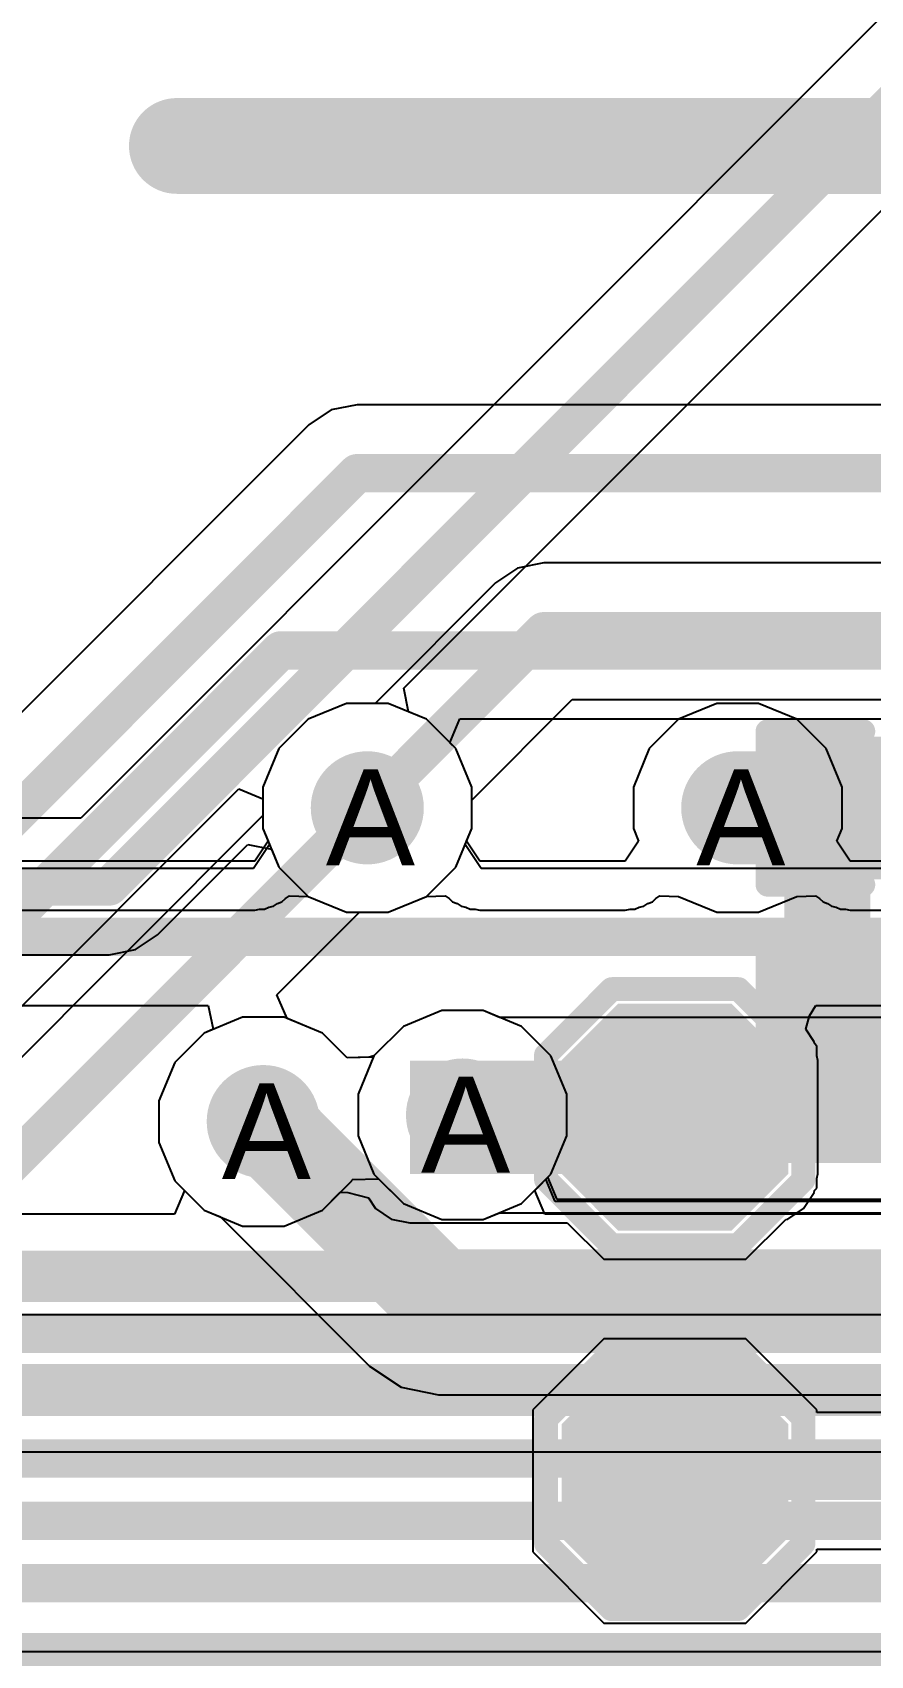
# Model space of a CAD drawing. Header units: inches. Extents: x 0 to 5271, y 0 to 5417.
# Drawn here: x 120.09 to 124.54, y 56.98 to 65.58 of the extents above; entities that cross this region are included whole.
import ezdxf

# ---------------------------------------------------------------- set-up
doc = ezdxf.new("R2010")
doc.units = ezdxf.units.IN
for name, color, linetype in [('Bottom Layer', 5, 'Continuous'), ('Bottom Overlay', 54, 'Continuous'), ('Bottom Paste', 16, 'Continuous'), ('Bottom Solder', 6, 'Continuous'), ('Drill Drawing', 1, 'Continuous'), ('L2_GND1', 16, 'Continuous'), ('L3_SIG1', 76, 'Continuous'), ('L4_PWR', 90, 'Continuous'), ('L5_GND2', 156, 'Continuous'), ('L6_SIG2', 130, 'Continuous'), ('L7_GND3', 216, 'Continuous'), ('Top Layer', 1, 'Continuous'), ('Top Overlay', 2, 'Continuous'), ('Top Paste', 8, 'Continuous'), ('Top Solder', 216, 'Continuous'), ('Via Holes', 16, 'Continuous')]:
    doc.layers.add(name, color=color, linetype=linetype)
doc.styles.add('Arial', font='', dxfattribs={"height": 0.2})
doc.styles.get('Arial').set_extended_font_data('Arial')

# ---------------------------------------------------------------- blocks, each defined once
blk = doc.blocks.new('T____________0_5___177')
at = {"layer": 'Top Layer'}
blk.add_hatch(color=1, dxfattribs=at).paths.add_polyline_path([(0.25, 0.5), (-0.25, 0.5), (-0.5, 0.25), (-0.5, -0.25), (-0.25, -0.5), (0.25, -0.5), (0.5, -0.25), (0.5, 0.25)])
at = {"layer": 'Top Paste'}
blk.add_hatch(color=8, dxfattribs=at).paths.add_polyline_path([(0.25, 0.5), (-0.25, 0.5), (-0.5, 0.25), (-0.5, -0.25), (-0.25, -0.5), (0.25, -0.5), (0.5, -0.25), (0.5, 0.25)])
at = {"layer": 'Top Solder'}
blk.add_hatch(color=216, dxfattribs=at).paths.add_polyline_path([(0.3008, 0.6016), (-0.3008, 0.6016), (-0.6016, 0.3008), (-0.6016, -0.3008), (-0.3008, -0.6016), (0.3008, -0.6016), (0.6016, -0.3008), (0.6016, 0.3008)])
at = {"layer": 'Top Overlay'}
for points in [[(-0.3355, 0.6795, 0.127, 0.127, 0), (-0.6819, 0.3332, 0.127, 0.127, 0)], [(0.3365, 0.6795, 0.127, 0.127, 0), (-0.3355, 0.6795, 0.127, 0.127, 0)], [(0.6836, 0.3324, 0.127, 0.127, 0), (0.3365, 0.6795, 0.127, 0.127, 0)], [(-0.6819, 0.3332, 0.127, 0.127, 0), (-0.6819, -0.3341, 0.127, 0.127, 0)], [(0.6836, 0.3324, 0.127, 0.127, 0), (0.6836, -0.3299, 0.127, 0.127, 0)], [(-0.3374, -0.6786, 0.127, 0.127, 0), (-0.6819, -0.3341, 0.127, 0.127, 0)], [(0.6836, -0.3299, 0.127, 0.127, 0), (0.3349, -0.6786, 0.127, 0.127, 0)], [(0.3349, -0.6786, 0.127, 0.127, 0), (-0.3374, -0.6786, 0.127, 0.127, 0)]]:
    blk.add_lwpolyline(points, format="xyseb", dxfattribs=at)
for points in [[(-0.3673, 0.6795, 0.0635, 0.0635, 1), (-0.3038, 0.6795, 0.0635, 0.0635, 1)], [(-0.3673, 0.6795, 0.0635, 0.0635, 1), (-0.3038, 0.6795, 0.0635, 0.0635, 1)], [(0.3048, 0.6795, 0.0635, 0.0635, 1), (0.3683, 0.6795, 0.0635, 0.0635, 1)], [(0.3048, 0.6795, 0.0635, 0.0635, 1), (0.3683, 0.6795, 0.0635, 0.0635, 1)], [(-0.7136, 0.3332, 0.0635, 0.0635, 1), (-0.6501, 0.3332, 0.0635, 0.0635, 1)], [(-0.7136, 0.3332, 0.0635, 0.0635, 1), (-0.6501, 0.3332, 0.0635, 0.0635, 1)], [(0.6519, 0.3324, 0.0635, 0.0635, 1), (0.7154, 0.3324, 0.0635, 0.0635, 1)], [(0.6519, 0.3324, 0.0635, 0.0635, 1), (0.7154, 0.3324, 0.0635, 0.0635, 1)], [(-0.7136, -0.3341, 0.0635, 0.0635, 1), (-0.6501, -0.3341, 0.0635, 0.0635, 1)], [(-0.7136, -0.3341, 0.0635, 0.0635, 1), (-0.6501, -0.3341, 0.0635, 0.0635, 1)], [(0.6519, -0.3299, 0.0635, 0.0635, 1), (0.7154, -0.3299, 0.0635, 0.0635, 1)], [(0.6519, -0.3299, 0.0635, 0.0635, 1), (0.7154, -0.3299, 0.0635, 0.0635, 1)], [(-0.3691, -0.6786, 0.0635, 0.0635, 1), (-0.3056, -0.6786, 0.0635, 0.0635, 1)], [(-0.3691, -0.6786, 0.0635, 0.0635, 1), (-0.3056, -0.6786, 0.0635, 0.0635, 1)], [(0.3032, -0.6786, 0.0635, 0.0635, 1), (0.3667, -0.6786, 0.0635, 0.0635, 1)], [(0.3032, -0.6786, 0.0635, 0.0635, 1), (0.3667, -0.6786, 0.0635, 0.0635, 1)]]:
    blk.add_lwpolyline(points, format="xyseb", close=True, dxfattribs=at)
blk = doc.blocks.new('T____________0_5___178')
at = {"layer": 'Top Layer'}
blk.add_hatch(color=1, dxfattribs=at).paths.add_polyline_path([(0.25, 0.5), (-0.25, 0.5), (-0.5, 0.25), (-0.5, -0.25), (-0.25, -0.5), (0.25, -0.5), (0.5, -0.25), (0.5, 0.25)])
at = {"layer": 'Top Paste'}
blk.add_hatch(color=8, dxfattribs=at).paths.add_polyline_path([(0.25, 0.5), (-0.25, 0.5), (-0.5, 0.25), (-0.5, -0.25), (-0.25, -0.5), (0.25, -0.5), (0.5, -0.25), (0.5, 0.25)])
at = {"layer": 'Top Solder'}
blk.add_hatch(color=216, dxfattribs=at).paths.add_polyline_path([(0.3008, 0.6016), (-0.3008, 0.6016), (-0.6016, 0.3008), (-0.6016, -0.3008), (-0.3008, -0.6016), (0.3008, -0.6016), (0.6016, -0.3008), (0.6016, 0.3008)])
at = {"layer": 'Top Overlay'}
for points in [[(-0.3355, 0.6795, 0.127, 0.127, 0), (-0.6819, 0.3331, 0.127, 0.127, 0)], [(0.3365, 0.6795, 0.127, 0.127, 0), (-0.3355, 0.6795, 0.127, 0.127, 0)], [(0.6836, 0.3323, 0.127, 0.127, 0), (0.3365, 0.6795, 0.127, 0.127, 0)], [(-0.6819, 0.3331, 0.127, 0.127, 0), (-0.6819, -0.3342, 0.127, 0.127, 0)], [(0.6836, 0.3323, 0.127, 0.127, 0), (0.6836, -0.3298, 0.127, 0.127, 0)], [(-0.3374, -0.6786, 0.127, 0.127, 0), (-0.6819, -0.3342, 0.127, 0.127, 0)], [(0.6836, -0.3298, 0.127, 0.127, 0), (0.3349, -0.6786, 0.127, 0.127, 0)], [(0.3349, -0.6786, 0.127, 0.127, 0), (-0.3374, -0.6786, 0.127, 0.127, 0)]]:
    blk.add_lwpolyline(points, format="xyseb", dxfattribs=at)
for points in [[(-0.3673, 0.6795, 0.0635, 0.0635, 1), (-0.3038, 0.6795, 0.0635, 0.0635, 1)], [(-0.3673, 0.6795, 0.0635, 0.0635, 1), (-0.3038, 0.6795, 0.0635, 0.0635, 1)], [(0.3048, 0.6795, 0.0635, 0.0635, 1), (0.3683, 0.6795, 0.0635, 0.0635, 1)], [(0.3048, 0.6795, 0.0635, 0.0635, 1), (0.3683, 0.6795, 0.0635, 0.0635, 1)], [(-0.7136, 0.3331, 0.0635, 0.0635, 1), (-0.6501, 0.3331, 0.0635, 0.0635, 1)], [(-0.7136, 0.3331, 0.0635, 0.0635, 1), (-0.6501, 0.3331, 0.0635, 0.0635, 1)], [(0.6519, 0.3323, 0.0635, 0.0635, 1), (0.7154, 0.3323, 0.0635, 0.0635, 1)], [(0.6519, 0.3323, 0.0635, 0.0635, 1), (0.7154, 0.3323, 0.0635, 0.0635, 1)], [(-0.7136, -0.3342, 0.0635, 0.0635, 1), (-0.6501, -0.3342, 0.0635, 0.0635, 1)], [(-0.7136, -0.3342, 0.0635, 0.0635, 1), (-0.6501, -0.3342, 0.0635, 0.0635, 1)], [(0.6519, -0.3298, 0.0635, 0.0635, 1), (0.7154, -0.3298, 0.0635, 0.0635, 1)], [(0.6519, -0.3298, 0.0635, 0.0635, 1), (0.7154, -0.3298, 0.0635, 0.0635, 1)], [(-0.3691, -0.6786, 0.0635, 0.0635, 1), (-0.3056, -0.6786, 0.0635, 0.0635, 1)], [(-0.3691, -0.6786, 0.0635, 0.0635, 1), (-0.3056, -0.6786, 0.0635, 0.0635, 1)], [(0.3032, -0.6786, 0.0635, 0.0635, 1), (0.3667, -0.6786, 0.0635, 0.0635, 1)], [(0.3032, -0.6786, 0.0635, 0.0635, 1), (0.3667, -0.6786, 0.0635, 0.0635, 1)]]:
    blk.add_lwpolyline(points, format="xyseb", close=True, dxfattribs=at)
blk = doc.blocks.new('CAP_0402_B_333')
at = {"layer": 'Bottom Layer'}
for points in [[(-0.2413, 0.3175), (-0.2413, -0.3175), (-0.6985, -0.3175), (-0.6985, 0.3175)], [(0.6985, 0.3175), (0.6985, -0.3175), (0.2413, -0.3175), (0.2413, 0.3175)]]:
    blk.add_hatch(color=5, dxfattribs=at).paths.add_polyline_path(points)
at = {"layer": 'Bottom Paste'}
for points in [[(-0.2413, 0.3175), (-0.2413, -0.3175), (-0.6985, -0.3175), (-0.6985, 0.3175)], [(0.6985, 0.3175), (0.6985, -0.3175), (0.2413, -0.3175), (0.2413, 0.3175)]]:
    blk.add_hatch(color=16, dxfattribs=at).paths.add_polyline_path(points)
at = {"layer": 'Bottom Solder'}
for points in [[(-0.1813, 0.3775), (-0.1813, -0.3775), (-0.7585, -0.3775), (-0.7585, 0.3775)], [(0.7585, 0.3775), (0.7585, -0.3775), (0.1813, -0.3775), (0.1813, 0.3775)]]:
    blk.add_hatch(color=6, dxfattribs=at).paths.add_polyline_path(points)
at = {"layer": 'Bottom Overlay'}
for points in [[(-0.7874, -0.4064, 0.127, 0.127, 0), (-0.7874, 0.4064, 0.127, 0.127, 0)], [(-0.7874, 0.4064, 0.127, 0.127, 0), (-0.2794, 0.4064, 0.127, 0.127, 0)], [(0.2794, 0.4064, 0.127, 0.127, 0), (0.7874, 0.4064, 0.127, 0.127, 0)], [(0.7874, -0.4064, 0.127, 0.127, 0), (0.7874, 0.4064, 0.127, 0.127, 0)], [(-0.7874, -0.4064, 0.127, 0.127, 0), (-0.2794, -0.4064, 0.127, 0.127, 0)], [(0.2794, -0.4064, 0.127, 0.127, 0), (0.7874, -0.4064, 0.127, 0.127, 0)]]:
    blk.add_lwpolyline(points, format="xyseb", dxfattribs=at)
for points in [[(-0.8192, 0.4064, 0.0635, 0.0635, 1), (-0.7557, 0.4064, 0.0635, 0.0635, 1)], [(-0.8192, 0.4064, 0.0635, 0.0635, 1), (-0.7557, 0.4064, 0.0635, 0.0635, 1)], [(-0.3112, 0.4064, 0.0635, 0.0635, 1), (-0.2477, 0.4064, 0.0635, 0.0635, 1)], [(0.2476, 0.4064, 0.0635, 0.0635, 1), (0.3111, 0.4064, 0.0635, 0.0635, 1)], [(0.7556, 0.4064, 0.0635, 0.0635, 1), (0.8191, 0.4064, 0.0635, 0.0635, 1)], [(0.7556, 0.4064, 0.0635, 0.0635, 1), (0.8191, 0.4064, 0.0635, 0.0635, 1)], [(-0.8192, -0.4064, 0.0635, 0.0635, 1), (-0.7557, -0.4064, 0.0635, 0.0635, 1)], [(-0.8192, -0.4064, 0.0635, 0.0635, 1), (-0.7557, -0.4064, 0.0635, 0.0635, 1)], [(-0.3112, -0.4064, 0.0635, 0.0635, 1), (-0.2477, -0.4064, 0.0635, 0.0635, 1)], [(0.2476, -0.4064, 0.0635, 0.0635, 1), (0.3111, -0.4064, 0.0635, 0.0635, 1)], [(0.7556, -0.4064, 0.0635, 0.0635, 1), (0.8191, -0.4064, 0.0635, 0.0635, 1)], [(0.7556, -0.4064, 0.0635, 0.0635, 1), (0.8191, -0.4064, 0.0635, 0.0635, 1)]]:
    blk.add_lwpolyline(points, format="xyseb", close=True, dxfattribs=at)
blk = doc.blocks.new('CAP_0402_B_336')
at = {"layer": 'Bottom Layer'}
for points in [[(-0.2413, 0.3175), (-0.2413, -0.3175), (-0.6985, -0.3175), (-0.6985, 0.3175)], [(0.6985, 0.3175), (0.6985, -0.3175), (0.2413, -0.3175), (0.2413, 0.3175)]]:
    blk.add_hatch(color=5, dxfattribs=at).paths.add_polyline_path(points)
at = {"layer": 'Bottom Paste'}
for points in [[(-0.2413, 0.3175), (-0.2413, -0.3175), (-0.6985, -0.3175), (-0.6985, 0.3175)], [(0.6985, 0.3175), (0.6985, -0.3175), (0.2413, -0.3175), (0.2413, 0.3175)]]:
    blk.add_hatch(color=16, dxfattribs=at).paths.add_polyline_path(points)
at = {"layer": 'Bottom Solder'}
for points in [[(-0.1813, 0.3775), (-0.1813, -0.3775), (-0.7585, -0.3775), (-0.7585, 0.3775)], [(0.7585, 0.3775), (0.7585, -0.3775), (0.1813, -0.3775), (0.1813, 0.3775)]]:
    blk.add_hatch(color=6, dxfattribs=at).paths.add_polyline_path(points)
at = {"layer": 'Bottom Overlay'}
for points in [[(-0.7874, 0.4064, 0.127, 0.127, 0), (-0.2794, 0.4064, 0.127, 0.127, 0)], [(-0.7874, -0.4064, 0.127, 0.127, 0), (-0.7874, 0.4064, 0.127, 0.127, 0)], [(0.2794, 0.4064, 0.127, 0.127, 0), (0.7874, 0.4064, 0.127, 0.127, 0)], [(0.7874, -0.4064, 0.127, 0.127, 0), (0.7874, 0.4064, 0.127, 0.127, 0)], [(-0.7874, -0.4064, 0.127, 0.127, 0), (-0.2794, -0.4064, 0.127, 0.127, 0)], [(0.2794, -0.4064, 0.127, 0.127, 0), (0.7874, -0.4064, 0.127, 0.127, 0)]]:
    blk.add_lwpolyline(points, format="xyseb", dxfattribs=at)
for points in [[(-0.8192, 0.4064, 0.0635, 0.0635, 1), (-0.7557, 0.4064, 0.0635, 0.0635, 1)], [(-0.8192, 0.4064, 0.0635, 0.0635, 1), (-0.7557, 0.4064, 0.0635, 0.0635, 1)], [(-0.3112, 0.4064, 0.0635, 0.0635, 1), (-0.2477, 0.4064, 0.0635, 0.0635, 1)], [(0.2476, 0.4064, 0.0635, 0.0635, 1), (0.3111, 0.4064, 0.0635, 0.0635, 1)], [(0.7556, 0.4064, 0.0635, 0.0635, 1), (0.8191, 0.4064, 0.0635, 0.0635, 1)], [(0.7556, 0.4064, 0.0635, 0.0635, 1), (0.8191, 0.4064, 0.0635, 0.0635, 1)], [(-0.8192, -0.4064, 0.0635, 0.0635, 1), (-0.7557, -0.4064, 0.0635, 0.0635, 1)], [(-0.8192, -0.4064, 0.0635, 0.0635, 1), (-0.7557, -0.4064, 0.0635, 0.0635, 1)], [(-0.3112, -0.4064, 0.0635, 0.0635, 1), (-0.2477, -0.4064, 0.0635, 0.0635, 1)], [(0.2476, -0.4064, 0.0635, 0.0635, 1), (0.3111, -0.4064, 0.0635, 0.0635, 1)], [(0.7556, -0.4064, 0.0635, 0.0635, 1), (0.8191, -0.4064, 0.0635, 0.0635, 1)], [(0.7556, -0.4064, 0.0635, 0.0635, 1), (0.8191, -0.4064, 0.0635, 0.0635, 1)]]:
    blk.add_lwpolyline(points, format="xyseb", close=True, dxfattribs=at)

msp = doc.modelspace()

# ---------------------------------------------------------------- hatches: boundary and pattern name
at = {"layer": 'Bottom Layer'}
h = msp.add_hatch(color=5, dxfattribs=at)
edge = h.paths.add_edge_path()
edge.add_arc((121.872, 61.4715), 0.3, 0, 360)
h = msp.add_hatch(color=5, dxfattribs=at)
edge = h.paths.add_edge_path()
edge.add_arc((123.8379, 61.4715), 0.3, 0, 360)
for points in [[(123.8379, 61.7708), (123.8379, 61.1718), (124.3137, 61.1718), (124.3137, 61.7708)], [(124.0852, 60.0618), (124.5424, 60.0618), (124.5424, 61.7881), (124.0852, 61.7881)]]:
    msp.add_hatch(color=5, dxfattribs=at).paths.add_polyline_path(points)
h = msp.add_hatch(color=5, dxfattribs=at)
edge = h.paths.add_edge_path()
edge.add_arc((121.3197, 59.8077), 0.3, 0, 360)
h = msp.add_hatch(color=5, dxfattribs=at)
edge = h.paths.add_edge_path()
edge.add_arc((122.3772, 59.8424), 0.3, 0, 360)
at = {"layer": 'L2_GND1'}
h = msp.add_hatch(color=16, dxfattribs=at)
edge = h.paths.add_edge_path()
edge.add_arc((121.872, 61.4715), 0.3, 0, 360)
h = msp.add_hatch(color=16, dxfattribs=at)
edge = h.paths.add_edge_path()
edge.add_arc((123.8379, 61.4715), 0.3, 0, 360)
h = msp.add_hatch(color=16, dxfattribs=at)
edge = h.paths.add_edge_path()
edge.add_arc((121.3197, 59.8077), 0.3, 0, 360)
h = msp.add_hatch(color=16, dxfattribs=at)
edge = h.paths.add_edge_path()
edge.add_arc((122.3772, 59.8424), 0.3, 0, 360)
at = {"layer": 'L3_SIG1'}
h = msp.add_hatch(color=76, dxfattribs=at)
edge = h.paths.add_edge_path()
edge.add_arc((121.872, 61.4715), 0.3, 0, 360)
h = msp.add_hatch(color=76, dxfattribs=at)
edge = h.paths.add_edge_path()
edge.add_arc((123.8379, 61.4715), 0.3, 0, 360)
h = msp.add_hatch(color=76, dxfattribs=at)
edge = h.paths.add_edge_path()
edge.add_arc((121.3197, 59.8077), 0.3, 0, 360)
h = msp.add_hatch(color=76, dxfattribs=at)
edge = h.paths.add_edge_path()
edge.add_arc((122.3772, 59.8424), 0.3, 0, 360)
at = {"layer": 'L4_PWR'}
h = msp.add_hatch(color=90, dxfattribs=at)
edge = h.paths.add_edge_path()
edge.add_arc((121.872, 61.4715), 0.3, 0, 360)
h = msp.add_hatch(color=90, dxfattribs=at)
edge = h.paths.add_edge_path()
edge.add_arc((123.8379, 61.4715), 0.3, 0, 360)
h = msp.add_hatch(color=90, dxfattribs=at)
edge = h.paths.add_edge_path()
edge.add_arc((121.3197, 59.8077), 0.3, 0, 360)
h = msp.add_hatch(color=90, dxfattribs=at)
edge = h.paths.add_edge_path()
edge.add_arc((122.3772, 59.8424), 0.3, 0, 360)
at = {"layer": 'L5_GND2'}
h = msp.add_hatch(color=156, dxfattribs=at)
edge = h.paths.add_edge_path()
edge.add_arc((121.872, 61.4715), 0.3, 0, 360)
h = msp.add_hatch(color=156, dxfattribs=at)
edge = h.paths.add_edge_path()
edge.add_arc((123.8379, 61.4715), 0.3, 0, 360)
h = msp.add_hatch(color=156, dxfattribs=at)
edge = h.paths.add_edge_path()
edge.add_arc((121.3197, 59.8077), 0.3, 0, 360)
h = msp.add_hatch(color=156, dxfattribs=at)
edge = h.paths.add_edge_path()
edge.add_arc((122.3772, 59.8424), 0.3, 0, 360)
at = {"layer": 'L6_SIG2'}
h = msp.add_hatch(color=130, dxfattribs=at)
edge = h.paths.add_edge_path()
edge.add_arc((121.872, 61.4715), 0.3, 0, 360)
h = msp.add_hatch(color=130, dxfattribs=at)
edge = h.paths.add_edge_path()
edge.add_arc((123.8379, 61.4715), 0.3, 0, 360)
h = msp.add_hatch(color=130, dxfattribs=at)
edge = h.paths.add_edge_path()
edge.add_arc((121.3197, 59.8077), 0.3, 0, 360)
h = msp.add_hatch(color=130, dxfattribs=at)
edge = h.paths.add_edge_path()
edge.add_arc((122.3772, 59.8424), 0.3, 0, 360)
at = {"layer": 'L7_GND3'}
h = msp.add_hatch(color=216, dxfattribs=at)
edge = h.paths.add_edge_path()
edge.add_arc((121.872, 61.4715), 0.3, 0, 360)
h = msp.add_hatch(color=216, dxfattribs=at)
edge = h.paths.add_edge_path()
edge.add_arc((123.8379, 61.4715), 0.3, 0, 360)
h = msp.add_hatch(color=216, dxfattribs=at)
edge = h.paths.add_edge_path()
edge.add_arc((121.3197, 59.8077), 0.3, 0, 360)
h = msp.add_hatch(color=216, dxfattribs=at)
edge = h.paths.add_edge_path()
edge.add_arc((122.3772, 59.8424), 0.3, 0, 360)
at = {"layer": 'Top Layer'}
h = msp.add_hatch(color=1, dxfattribs=at)
edge = h.paths.add_edge_path()
edge.add_arc((121.872, 61.4715), 0.3, 0, 360)
h = msp.add_hatch(color=1, dxfattribs=at)
edge = h.paths.add_edge_path()
edge.add_arc((123.8379, 61.4715), 0.3, 0, 360)
h = msp.add_hatch(color=1, dxfattribs=at)
edge = h.paths.add_edge_path()
edge.add_arc((121.3197, 59.8077), 0.3, 0, 360)
h = msp.add_hatch(color=1, dxfattribs=at)
edge = h.paths.add_edge_path()
edge.add_arc((122.3772, 59.8424), 0.3, 0, 360)
msp.add_hatch(color=1, dxfattribs=at).paths.add_polyline_path([(122.0978, 60.1316), (122.0978, 59.5305), (124.0043, 59.5305), (124.0043, 60.1316)])
at = {"layer": 'Via Holes'}
h = msp.add_hatch(color=7, dxfattribs=at)
edge = h.paths.add_edge_path()
edge.add_arc((121.872, 61.4715), 0.15, 0, 360)
h = msp.add_hatch(color=7, dxfattribs=at)
edge = h.paths.add_edge_path()
edge.add_arc((123.8379, 61.4715), 0.15, 0, 360)
h = msp.add_hatch(color=7, dxfattribs=at)
edge = h.paths.add_edge_path()
edge.add_arc((122.3772, 59.8424), 0.15, 0, 360)
h = msp.add_hatch(color=7, dxfattribs=at)
edge = h.paths.add_edge_path()
edge.add_arc((121.3197, 59.8077), 0.15, 0, 360)

# ---------------------------------------------------------------- linework, layer by layer
at = {"layer": 'Bottom Layer'}
for p, q in [((121.8184, 63.6086), (121.6797, 63.581)), ((129.5761, 63.6086), (121.8184, 63.6086)), ((121.8184, 63.6086), (121.8184, 63.6086)), ((121.6797, 63.581), (121.562, 63.5024)), ((121.562, 63.5024), (118.4678, 60.4082)), ((121.562, 63.5024), (121.562, 63.5024)), ((122.3103, 61.8166), (122.363, 61.9436)), ((122.363, 61.9436), (124.7709, 61.9436)), ((122.3417, 61.7853), (122.3103, 61.8166)), ((122.426, 61.5817), (122.3417, 61.7853)), ((119.0615, 59.443), (121.191, 61.5724)), ((121.191, 61.5724), (121.318, 61.5198)), ((122.426, 61.3613), (122.426, 61.5817)), ((121.318, 61.5198), (121.318, 61.3613)), ((121.318, 61.3613), (121.4023, 61.1577)), ((122.3417, 61.1577), (122.426, 61.3613)), ((121.4023, 61.1577), (121.5582, 61.0019)), ((122.1858, 61.0019), (122.3417, 61.1577)), ((121.5582, 61.0019), (121.7618, 60.9175)), ((121.9822, 60.9175), (122.1858, 61.0019)), ((121.7618, 60.9175), (121.9822, 60.9175)), ((121.2095, 60.3617), (121.0059, 60.2773)), ((121.4299, 60.3617), (121.2095, 60.3617)), ((121.6335, 60.2773), (121.4299, 60.3617)), ((122.267, 60.3964), (122.0634, 60.3121)), ((122.4874, 60.3964), (122.267, 60.3964)), ((122.691, 60.3121), (122.4874, 60.3964)), ((121.0059, 60.2773), (120.8501, 60.1215)), ((121.7656, 60.1453), (121.6335, 60.2773)), ((122.0634, 60.3121), (121.9075, 60.1562)), ((122.8469, 60.1562), (122.691, 60.3121)), ((120.8501, 60.1215), (120.7657, 59.9179)), ((121.9048, 60.1495), (121.7656, 60.1453)), ((121.9075, 60.1562), (121.9048, 60.1495)), ((122.9312, 59.9526), (122.8469, 60.1562)), ((120.7657, 59.9179), (120.7657, 59.6975)), ((122.9312, 59.7322), (122.9312, 59.9526)), ((122.8469, 59.5286), (122.9312, 59.7322)), ((120.7657, 59.6975), (120.8501, 59.4939)), ((120.8501, 59.4939), (120.901, 59.443)), ((122.7612, 59.443), (122.8469, 59.5286)), ((120.901, 59.443), (120.8484, 59.316)), ((122.8138, 59.316), (122.7612, 59.443)), ((120.8484, 59.316), (119.1141, 59.316)), ((131.294, 59.316), (122.8138, 59.316))]:
    msp.add_line(p, q, dxfattribs=at)
for points in [[(118.618, 60.0456, 0.2032, 0.2032, 0), (121.8184, 63.246, 0.2032, 0.2032, 0)], [(121.8184, 63.246, 0.2032, 0.2032, 0), (129.7263, 63.246, 0.2032, 0.2032, 0)], [(118.745, 59.6392, 0.2032, 0.2032, 0), (121.412, 62.3062, 0.2032, 0.2032, 0)], [(121.412, 62.3062, 0.2032, 0.2032, 0), (126.2797, 62.3062, 0.2032, 0.2032, 0)], [(58.3776, 58.9534, 0.2032, 0.2032, 0), (131.4442, 58.9534, 0.2032, 0.2032, 0)], [(100.5332, 58.3486, 0.2032, 0.2032, 0), (139.569, 58.3486, 0.2032, 0.2032, 0)], [(13.6892, 56.4609, 1.27, 1.27, 0), (127.8531, 56.4609, 1.27, 1.27, 0)]]:
    msp.add_lwpolyline(points, format="xyseb", dxfattribs=at)
for points in [[(121.7676, 63.246, 0.1016, 0.1016, 1), (121.8692, 63.246, 0.1016, 0.1016, 1)], [(121.7676, 63.246, 0.1016, 0.1016, 1), (121.8692, 63.246, 0.1016, 0.1016, 1)], [(121.3612, 62.3062, 0.1016, 0.1016, 1), (121.4628, 62.3062, 0.1016, 0.1016, 1)], [(121.3612, 62.3062, 0.1016, 0.1016, 1), (121.4628, 62.3062, 0.1016, 0.1016, 1)]]:
    msp.add_lwpolyline(points, format="xyseb", close=True, dxfattribs=at)
at = {"layer": 'L2_GND1'}
for p, q in [((121.7618, 62.0255), (121.5582, 61.9412)), ((121.9822, 62.0255), (121.7618, 62.0255)), ((122.1858, 61.9412), (121.9822, 62.0255)), ((121.5582, 61.9412), (121.4023, 61.7853)), ((122.3417, 61.7853), (122.1858, 61.9412)), ((121.4023, 61.7853), (121.318, 61.5817)), ((122.426, 61.5817), (122.3417, 61.7853)), ((121.318, 61.5817), (121.318, 61.3613)), ((122.426, 61.3613), (122.426, 61.5817)), ((121.318, 61.3613), (121.4023, 61.1577)), ((122.3417, 61.1577), (122.426, 61.3613)), ((121.4023, 61.1577), (121.5582, 61.0019)), ((122.1858, 61.0019), (122.3417, 61.1577)), ((121.5582, 61.0019), (121.7618, 60.9175)), ((121.9822, 60.9175), (122.1858, 61.0019)), ((121.7618, 60.9175), (121.9822, 60.9175)), ((121.2095, 60.3617), (121.0059, 60.2773)), ((121.4299, 60.3617), (121.2095, 60.3617)), ((121.6335, 60.2773), (121.4299, 60.3617)), ((122.267, 60.3964), (122.0634, 60.3121)), ((122.4874, 60.3964), (122.267, 60.3964)), ((122.691, 60.3121), (122.4874, 60.3964)), ((121.0059, 60.2773), (120.8501, 60.1215)), ((121.7656, 60.1453), (121.6335, 60.2773)), ((122.0634, 60.3121), (121.9075, 60.1562)), ((122.8469, 60.1562), (122.691, 60.3121)), ((120.8501, 60.1215), (120.7657, 59.9179)), ((121.9048, 60.1495), (121.7656, 60.1453)), ((121.9075, 60.1562), (121.9048, 60.1495)), ((122.9312, 59.9526), (122.8469, 60.1562)), ((120.7657, 59.9179), (120.7657, 59.6975)), ((122.9312, 59.7322), (122.9312, 59.9526)), ((122.8469, 59.5286), (122.9312, 59.7322)), ((120.7657, 59.6975), (120.8501, 59.4939)), ((120.8501, 59.4939), (121.0059, 59.338)), ((121.6335, 59.338), (121.7894, 59.4939)), ((121.7894, 59.4939), (121.7921, 59.5006)), ((121.7921, 59.5006), (121.9313, 59.5048)), ((121.9313, 59.5048), (122.0634, 59.3727)), ((122.691, 59.3727), (122.8469, 59.5286)), ((121.0059, 59.338), (121.2095, 59.2537)), ((121.4299, 59.2537), (121.6335, 59.338)), ((122.0634, 59.3727), (122.267, 59.2884)), ((122.4874, 59.2884), (122.691, 59.3727)), ((121.2095, 59.2537), (121.4299, 59.2537)), ((122.267, 59.2884), (122.4874, 59.2884)), ((135.3516, 58.7826), (115.4577, 58.7826)), ((115.6079, 58.0574), (135.4786, 58.0574))]:
    msp.add_line(p, q, dxfattribs=at)
msp.add_lwpolyline([(115.4577, 58.42, 0.2032, 0.2032, 0), (141.224, 58.42, 0.2032, 0.2032, 0)], format="xyseb", dxfattribs=at)
at = {"layer": 'L3_SIG1'}
for p, q in [((121.7618, 62.0255), (121.5582, 61.9412)), ((121.9822, 62.0255), (121.7618, 62.0255)), ((122.1858, 61.9412), (121.9822, 62.0255)), ((121.5582, 61.9412), (121.4023, 61.7853)), ((122.3417, 61.7853), (122.1858, 61.9412)), ((121.4023, 61.7853), (121.318, 61.5817)), ((122.426, 61.5817), (122.3417, 61.7853)), ((121.318, 61.5817), (121.318, 61.3613)), ((122.426, 61.3613), (122.426, 61.5817)), ((121.318, 61.3613), (121.4023, 61.1577)), ((122.3417, 61.1577), (122.426, 61.3613)), ((121.4023, 61.1577), (121.5582, 61.0019)), ((122.1858, 61.0019), (122.3417, 61.1577)), ((121.5582, 61.0019), (121.7618, 60.9175)), ((121.9822, 60.9175), (122.1858, 61.0019)), ((121.7618, 60.9175), (121.9822, 60.9175)), ((121.2095, 60.3617), (121.0059, 60.2773)), ((121.4299, 60.3617), (121.2095, 60.3617)), ((121.6335, 60.2773), (121.4299, 60.3617)), ((122.267, 60.3964), (122.0634, 60.3121)), ((122.4874, 60.3964), (122.267, 60.3964)), ((122.691, 60.3121), (122.4874, 60.3964)), ((121.0059, 60.2773), (120.8501, 60.1215)), ((121.7656, 60.1453), (121.6335, 60.2773)), ((122.0634, 60.3121), (121.9075, 60.1562)), ((122.8469, 60.1562), (122.691, 60.3121)), ((120.8501, 60.1215), (120.7657, 59.9179)), ((121.9048, 60.1495), (121.7656, 60.1453)), ((121.9075, 60.1562), (121.9048, 60.1495)), ((122.9312, 59.9526), (122.8469, 60.1562)), ((120.7657, 59.9179), (120.7657, 59.6975)), ((122.9312, 59.7322), (122.9312, 59.9526)), ((122.8469, 59.5286), (122.9312, 59.7322)), ((120.7657, 59.6975), (120.8501, 59.4939)), ((120.8501, 59.4939), (121.0059, 59.338)), ((121.6335, 59.338), (121.7894, 59.4939)), ((121.7894, 59.4939), (121.7921, 59.5006)), ((121.7921, 59.5006), (121.9313, 59.5048)), ((121.9313, 59.5048), (122.0634, 59.3727)), ((122.691, 59.3727), (122.8469, 59.5286)), ((121.0059, 59.338), (121.2095, 59.2537)), ((121.4299, 59.2537), (121.6335, 59.338)), ((122.0634, 59.3727), (122.267, 59.2884)), ((122.4874, 59.2884), (122.691, 59.3727)), ((121.2095, 59.2537), (121.4299, 59.2537)), ((122.267, 59.2884), (122.4874, 59.2884))]:
    msp.add_line(p, q, dxfattribs=at)
at = {"layer": 'L4_PWR'}
for p, q in [((121.7618, 62.0255), (121.5582, 61.9412)), ((121.9822, 62.0255), (121.7618, 62.0255)), ((122.1858, 61.9412), (121.9822, 62.0255)), ((123.7277, 62.0255), (123.5241, 61.9412)), ((123.9481, 62.0255), (123.7277, 62.0255)), ((124.1517, 61.9412), (123.9481, 62.0255)), ((121.5582, 61.9412), (121.4023, 61.7853)), ((122.3417, 61.7853), (122.1858, 61.9412)), ((123.5241, 61.9412), (123.3682, 61.7853)), ((124.3076, 61.7853), (124.1517, 61.9412)), ((121.4023, 61.7853), (121.318, 61.5817)), ((122.426, 61.5817), (122.3417, 61.7853)), ((123.3682, 61.7853), (123.2839, 61.5817)), ((124.3919, 61.5817), (124.3076, 61.7853)), ((121.318, 61.5817), (121.318, 61.3613)), ((122.426, 61.3613), (122.426, 61.5817)), ((123.2839, 61.5817), (123.2839, 61.3613)), ((124.3919, 61.3613), (124.3919, 61.5817)), ((121.3458, 61.2942), (121.2752, 61.1886)), ((121.318, 61.3613), (121.3458, 61.2942)), ((122.3982, 61.2942), (122.426, 61.3613)), ((122.4688, 61.1886), (122.3982, 61.2942)), ((123.3117, 61.2942), (123.2411, 61.1886)), ((123.2839, 61.3613), (123.3117, 61.2942)), ((124.3641, 61.2942), (124.3919, 61.3613)), ((124.4347, 61.1886), (124.3641, 61.2942)), ((121.2752, 61.1886), (112.9902, 61.1886)), ((123.2411, 61.1886), (122.4688, 61.1886)), ((130.1014, 61.1886), (124.4347, 61.1886)), ((121.2752, 60.9296), (121.3003, 60.9346)), ((121.3003, 60.9346), (121.3258, 60.9346)), ((121.3258, 60.9346), (121.3493, 60.9444)), ((121.3493, 60.9444), (121.3743, 60.9493)), ((121.3743, 60.9493), (121.3956, 60.9635)), ((121.3956, 60.9635), (121.4191, 60.9733)), ((121.4191, 60.9733), (121.4372, 60.9913)), ((121.4372, 60.9913), (121.4584, 61.0055)), ((121.4584, 61.0055), (121.5582, 61.0019)), ((121.5582, 61.0019), (121.7618, 60.9175)), ((121.9822, 60.9175), (122.1858, 61.0019)), ((122.1858, 61.0019), (122.2856, 61.0055)), ((122.2856, 61.0055), (122.3068, 60.9913)), ((122.3068, 60.9913), (122.3249, 60.9733)), ((122.3249, 60.9733), (122.3484, 60.9635)), ((122.3484, 60.9635), (122.3696, 60.9493)), ((122.3696, 60.9493), (122.3947, 60.9444)), ((122.3947, 60.9444), (122.4182, 60.9346)), ((122.4182, 60.9346), (122.4437, 60.9346)), ((122.4437, 60.9346), (122.4688, 60.9296)), ((123.2411, 60.9296), (123.2662, 60.9346)), ((123.2662, 60.9346), (123.2917, 60.9346)), ((123.2917, 60.9346), (123.3152, 60.9444)), ((123.3152, 60.9444), (123.3402, 60.9493)), ((123.3402, 60.9493), (123.3615, 60.9635)), ((123.3615, 60.9635), (123.385, 60.9733)), ((123.385, 60.9733), (123.4031, 60.9913)), ((123.4031, 60.9913), (123.4243, 61.0055)), ((123.4243, 61.0055), (123.5241, 61.0019)), ((123.5241, 61.0019), (123.7277, 60.9175)), ((123.9481, 60.9175), (124.1517, 61.0019)), ((124.1517, 61.0019), (124.2515, 61.0055)), ((124.2515, 61.0055), (124.2727, 60.9913)), ((124.2727, 60.9913), (124.2908, 60.9733)), ((124.2908, 60.9733), (124.3143, 60.9635)), ((124.3143, 60.9635), (124.3356, 60.9493)), ((124.3356, 60.9493), (124.3606, 60.9444)), ((124.3606, 60.9444), (124.3841, 60.9346)), ((124.3841, 60.9346), (124.4096, 60.9346)), ((124.4096, 60.9346), (124.4347, 60.9296)), ((112.9902, 60.9296), (121.2752, 60.9296)), ((121.7618, 60.9175), (121.9822, 60.9175)), ((122.4688, 60.9296), (123.2411, 60.9296)), ((123.7277, 60.9175), (123.9481, 60.9175)), ((124.4347, 60.9296), (130.1014, 60.9296)), ((122.267, 60.3964), (122.0634, 60.3121)), ((122.4874, 60.3964), (122.267, 60.3964)), ((122.5744, 60.3604), (122.4874, 60.3964)), ((126.5378, 60.3604), (122.5744, 60.3604)), ((122.0634, 60.3121), (121.9075, 60.1562)), ((121.9075, 60.1562), (121.8232, 59.9526)), ((121.8232, 59.9526), (121.8232, 59.7322)), ((121.8232, 59.7322), (121.9075, 59.5286)), ((121.9075, 59.5286), (122.0634, 59.3727)), ((122.0634, 59.3727), (122.267, 59.2884)), ((122.4874, 59.2884), (122.5744, 59.3244)), ((122.5744, 59.3244), (126.3233, 59.3244)), ((122.267, 59.2884), (122.4874, 59.2884))]:
    msp.add_line(p, q, dxfattribs=at)
for points in [[(120.8611, 64.9811, 0.508, 0.508, 0), (126.6959, 64.9811, 0.508, 0.508, 0)], [(122.3772, 59.8424, 0.508, 0.508, 0), (126.5378, 59.8424, 0.508, 0.508, 0)]]:
    msp.add_lwpolyline(points, format="xyseb", dxfattribs=at)
for points in [[(120.7341, 64.9811, 0.254, 0.254, 1), (120.9881, 64.9811, 0.254, 0.254, 1)], [(122.2502, 59.8424, 0.254, 0.254, 1), (122.5042, 59.8424, 0.254, 0.254, 1)]]:
    msp.add_lwpolyline(points, format="xyseb", close=True, dxfattribs=at)
at = {"layer": 'L5_GND2'}
for p, q in [((121.7618, 62.0255), (121.5582, 61.9412)), ((121.9822, 62.0255), (121.7618, 62.0255)), ((122.1858, 61.9412), (121.9822, 62.0255)), ((121.5582, 61.9412), (121.4023, 61.7853)), ((122.3417, 61.7853), (122.1858, 61.9412)), ((121.4023, 61.7853), (121.318, 61.5817)), ((122.426, 61.5817), (122.3417, 61.7853)), ((121.318, 61.5817), (121.318, 61.4303)), ((122.426, 61.3613), (122.426, 61.5817)), ((121.318, 61.4303), (119.6023, 59.7146)), ((122.3417, 61.1577), (122.426, 61.3613)), ((122.1858, 61.0019), (122.3417, 61.1577)), ((121.9822, 60.9175), (122.1858, 61.0019)), ((121.3923, 60.479), (121.8307, 60.9175)), ((121.8307, 60.9175), (121.9822, 60.9175)), ((121.4473, 60.3545), (121.3923, 60.479)), ((121.6335, 60.2773), (121.4473, 60.3545)), ((122.267, 60.3964), (122.0634, 60.3121)), ((122.4874, 60.3964), (122.267, 60.3964)), ((122.691, 60.3121), (122.4874, 60.3964)), ((121.7656, 60.1453), (121.6335, 60.2773)), ((122.0634, 60.3121), (121.9075, 60.1562)), ((122.8469, 60.1562), (122.691, 60.3121)), ((121.9048, 60.1495), (121.7656, 60.1453)), ((121.9075, 60.1562), (121.9048, 60.1495)), ((122.9312, 59.9526), (122.8469, 60.1562)), ((122.9312, 59.7322), (122.9312, 59.9526)), ((122.8469, 59.5286), (122.9312, 59.7322)), ((122.82, 59.5017), (122.8469, 59.5286)), ((122.8686, 59.3844), (122.82, 59.5017)), ((135.4558, 59.3844), (122.8686, 59.3844)), ((107.4346, 56.998), (136.307, 56.998))]:
    msp.add_line(p, q, dxfattribs=at)
for points in [[(119.7525, 59.352, 0.2032, 0.2032, 0), (121.872, 61.4715, 0.2032, 0.2032, 0)], [(108.109, 59.0218, 0.2032, 0.2032, 0), (135.606, 59.0218, 0.2032, 0.2032, 0)], [(107.9825, 58.6814, 0.2032, 0.2032, 0), (135.7325, 58.6814, 0.2032, 0.2032, 0)], [(107.8458, 58.3512, 0.2032, 0.2032, 0), (135.8693, 58.3512, 0.2032, 0.2032, 0)], [(107.709, 58.021, 0.2032, 0.2032, 0), (136.0335, 58.021, 0.2032, 0.2032, 0)], [(107.5722, 57.6908, 0.2032, 0.2032, 0), (136.1702, 57.6908, 0.2032, 0.2032, 0)], [(107.4346, 57.3606, 0.2032, 0.2032, 0), (136.307, 57.3606, 0.2032, 0.2032, 0)]]:
    msp.add_lwpolyline(points, format="xyseb", dxfattribs=at)
msp.add_lwpolyline([(121.8212, 61.4715, 0.1016, 0.1016, 1), (121.9228, 61.4715, 0.1016, 0.1016, 1)], format="xyseb", close=True, dxfattribs=at)
at = {"layer": 'L6_SIG2'}
for p, q in [((122.6695, 62.7428), (122.5519, 62.6642)), ((122.8083, 62.7704), (122.6695, 62.7428)), ((137.7972, 62.7704), (122.8083, 62.7704)), ((122.8083, 62.7704), (122.8083, 62.7704)), ((122.5519, 62.6642), (121.9132, 62.0255)), ((122.5519, 62.6642), (122.5519, 62.6642)), ((121.7618, 62.0255), (121.5582, 61.9412)), ((121.9132, 62.0255), (121.7618, 62.0255)), ((122.426, 61.5128), (122.9585, 62.0452)), ((122.9585, 62.0452), (125.2268, 62.0452)), ((121.5582, 61.9412), (121.4023, 61.7853)), ((121.4023, 61.7853), (121.318, 61.5817)), ((121.318, 61.5817), (121.318, 61.3613)), ((122.426, 61.3613), (122.426, 61.5128)), ((121.318, 61.3613), (121.4023, 61.1577)), ((122.3417, 61.1577), (122.426, 61.3613)), ((121.4023, 61.1577), (121.5582, 61.0019)), ((122.1858, 61.0019), (122.3417, 61.1577)), ((121.5582, 61.0019), (121.7618, 60.9175)), ((121.9822, 60.9175), (122.1858, 61.0019)), ((121.7618, 60.9175), (121.9822, 60.9175)), ((121.2095, 60.3617), (121.0059, 60.2773)), ((121.4299, 60.3617), (121.2095, 60.3617)), ((121.6335, 60.2773), (121.4299, 60.3617)), ((122.267, 60.3964), (122.0634, 60.3121)), ((122.4874, 60.3964), (122.267, 60.3964)), ((122.691, 60.3121), (122.4874, 60.3964)), ((121.0059, 60.2773), (120.8501, 60.1215)), ((121.7656, 60.1453), (121.6335, 60.2773)), ((122.0634, 60.3121), (121.9075, 60.1562)), ((122.8469, 60.1562), (122.691, 60.3121)), ((120.8501, 60.1215), (120.7657, 59.9179)), ((121.8824, 60.1488), (121.7656, 60.1453)), ((121.9075, 60.1562), (121.8824, 60.1488)), ((122.9312, 59.9526), (122.8469, 60.1562)), ((120.7657, 59.9179), (120.7657, 59.6975)), ((122.9312, 59.7322), (122.9312, 59.9526)), ((122.8469, 59.5286), (122.9312, 59.7322)), ((120.7657, 59.6975), (120.8501, 59.4939)), ((120.8501, 59.4939), (121.0059, 59.338)), ((122.8308, 59.5125), (122.8469, 59.5286)), ((122.8794, 59.3952), (122.8308, 59.5125)), ((135.7835, 59.3952), (122.8794, 59.3952)), ((121.0059, 59.338), (121.0929, 59.302)), ((121.0929, 59.302), (121.884, 58.511)), ((121.884, 58.511), (122.052, 58.3987)), ((122.052, 58.3987), (122.2502, 58.3592)), ((122.2502, 58.3592), (135.9981, 58.3592))]:
    msp.add_line(p, q, dxfattribs=at)
for points in [[(121.872, 61.4715, 0.2032, 0.2032, 0), (122.8083, 62.4078, 0.2032, 0.2032, 0)], [(122.8083, 62.4078, 0.2032, 0.2032, 0), (137.9474, 62.4078, 0.2032, 0.2032, 0)], [(121.3197, 59.8077, 0.508, 0.508, 0), (122.2502, 58.8772, 0.508, 0.508, 0)], [(122.2502, 58.8772, 0.508, 0.508, 0), (135.9981, 58.8772, 0.508, 0.508, 0)]]:
    msp.add_lwpolyline(points, format="xyseb", dxfattribs=at)
for points in [[(122.7575, 62.4078, 0.1016, 0.1016, 1), (122.8591, 62.4078, 0.1016, 0.1016, 1)], [(122.7575, 62.4078, 0.1016, 0.1016, 1), (122.8591, 62.4078, 0.1016, 0.1016, 1)], [(121.8212, 61.4715, 0.1016, 0.1016, 1), (121.9228, 61.4715, 0.1016, 0.1016, 1)], [(121.1927, 59.8077, 0.254, 0.254, 1), (121.4467, 59.8077, 0.254, 0.254, 1)], [(122.1232, 58.8772, 0.254, 0.254, 1), (122.3772, 58.8772, 0.254, 0.254, 1)], [(122.1232, 58.8772, 0.254, 0.254, 1), (122.3772, 58.8772, 0.254, 0.254, 1)]]:
    msp.add_lwpolyline(points, format="xyseb", close=True, dxfattribs=at)
at = {"layer": 'L7_GND3'}
for p, q in [((125.3451, 66.41), (120.3523, 61.4172)), ((122.0658, 62.1052), (125.8578, 65.8972)), ((122.0905, 61.9806), (122.0658, 62.1052)), ((122.1858, 61.9412), (122.0905, 61.9806)), ((122.3417, 61.7853), (122.1858, 61.9412)), ((122.426, 61.5817), (122.3417, 61.7853)), ((122.426, 61.3613), (122.426, 61.5817)), ((120.3523, 61.4172), (113.4111, 61.4172)), ((120.7588, 60.7982), (121.2383, 61.2777)), ((121.2383, 61.2777), (121.3629, 61.253)), ((122.3417, 61.1577), (122.426, 61.3613)), ((121.3629, 61.253), (121.4023, 61.1577)), ((121.4023, 61.1577), (121.5582, 61.0019)), ((122.1858, 61.0019), (122.3417, 61.1577)), ((121.5582, 61.0019), (121.7618, 60.9175)), ((121.9822, 60.9175), (122.1858, 61.0019)), ((121.7618, 60.9175), (121.9822, 60.9175)), ((120.6412, 60.7197), (120.7588, 60.7982)), ((95.2041, 60.6921), (120.5024, 60.6921)), ((120.5024, 60.6921), (120.6412, 60.7197)), ((120.5024, 60.6921), (120.5024, 60.6921)), ((121.2095, 60.3617), (121.0059, 60.2773)), ((121.4299, 60.3617), (121.2095, 60.3617)), ((121.6335, 60.2773), (121.4299, 60.3617)), ((122.267, 60.3964), (122.0634, 60.3121)), ((122.4874, 60.3964), (122.267, 60.3964)), ((122.691, 60.3121), (122.4874, 60.3964)), ((121.0059, 60.2773), (120.8501, 60.1215)), ((121.7656, 60.1453), (121.6335, 60.2773)), ((122.0634, 60.3121), (121.9075, 60.1562)), ((122.8469, 60.1562), (122.691, 60.3121)), ((120.8501, 60.1215), (120.7657, 59.9179)), ((121.9048, 60.1495), (121.7656, 60.1453)), ((121.9075, 60.1562), (121.9048, 60.1495)), ((122.9312, 59.9526), (122.8469, 60.1562)), ((120.7657, 59.9179), (120.7657, 59.6975)), ((122.9312, 59.7322), (122.9312, 59.9526)), ((122.8469, 59.5286), (122.9312, 59.7322)), ((120.7657, 59.6975), (120.8501, 59.4939)), ((120.8501, 59.4939), (121.0059, 59.338)), ((121.6335, 59.338), (121.7894, 59.4939)), ((121.7894, 59.4939), (121.7921, 59.5006)), ((121.7921, 59.5006), (121.9313, 59.5048)), ((121.9313, 59.5048), (122.0634, 59.3727)), ((122.691, 59.3727), (122.8469, 59.5286)), ((121.0059, 59.338), (121.2095, 59.2537)), ((121.4299, 59.2537), (121.6335, 59.338)), ((122.0634, 59.3727), (122.267, 59.2884)), ((122.4874, 59.2884), (122.691, 59.3727)), ((121.2095, 59.2537), (121.4299, 59.2537)), ((122.267, 59.2884), (122.4874, 59.2884))]:
    msp.add_line(p, q, dxfattribs=at)
for points in [[(120.5024, 61.0546, 0.2032, 0.2032, 0), (125.8991, 66.4512, 0.2032, 0.2032, 0)], [(78.8223, 61.0546, 0.2032, 0.2032, 0), (120.5024, 61.0546, 0.2032, 0.2032, 0)]]:
    msp.add_lwpolyline(points, format="xyseb", dxfattribs=at)
msp.add_lwpolyline([(120.4516, 61.0546, 0.1016, 0.1016, 1), (120.5532, 61.0546, 0.1016, 0.1016, 1)], format="xyseb", close=True, dxfattribs=at)
msp.add_lwpolyline([(120.4516, 61.0546, 0.1016, 0.1016, 1), (120.5532, 61.0546, 0.1016, 0.1016, 1)], format="xyseb", close=True, dxfattribs=at)
at = {"layer": 'Top Layer'}
for p, q in [((121.7618, 62.0255), (121.5582, 61.9412)), ((121.9822, 62.0255), (121.7618, 62.0255)), ((122.1858, 61.9412), (121.9822, 62.0255)), ((121.5582, 61.9412), (121.4023, 61.7853)), ((122.3417, 61.7853), (122.1858, 61.9412)), ((121.4023, 61.7853), (121.318, 61.5817)), ((122.426, 61.5817), (122.3417, 61.7853)), ((121.318, 61.5817), (121.318, 61.3613)), ((122.426, 61.3613), (122.426, 61.5817)), ((121.318, 61.3613), (121.3533, 61.2762)), ((122.3907, 61.2762), (122.426, 61.3613)), ((121.3533, 61.2762), (121.2684, 61.1492)), ((122.4756, 61.1492), (122.3907, 61.2762)), ((121.2684, 61.1492), (117.152, 61.1492)), ((125.1919, 61.1492), (122.4756, 61.1492)), ((117.3022, 60.4241), (121.0282, 60.4241)), ((121.0282, 60.4241), (121.0535, 60.2971)), ((124.2194, 60.3684), (124.2524, 60.4241)), ((124.2524, 60.4241), (130.7212, 60.4241)), ((124.1993, 60.2971), (124.2194, 60.3684)), ((121.0059, 60.2773), (120.8501, 60.1215)), ((121.0535, 60.2971), (121.0059, 60.2773)), ((124.2436, 60.2307), (124.1993, 60.2971)), ((124.2455, 60.2214), (124.2436, 60.2307)), ((124.2583, 60.2085), (124.2455, 60.2214)), ((124.2583, 60.1566), (124.2583, 60.2085)), ((120.8501, 60.1215), (120.7657, 59.9179)), ((124.2633, 60.1316), (124.2583, 60.1566)), ((124.2633, 59.5305), (124.2633, 60.1316)), ((120.7657, 59.9179), (120.7657, 59.6975)), ((120.7657, 59.6975), (120.8501, 59.4939)), ((120.8501, 59.4939), (121.0059, 59.338)), ((124.2583, 59.5054), (124.2633, 59.5305)), ((124.2583, 59.4545), (124.2583, 59.5054)), ((121.6335, 59.338), (121.7287, 59.4332)), ((121.7287, 59.4332), (121.7688, 59.4326)), ((121.7688, 59.4326), (121.8777, 59.4026)), ((121.8777, 59.4026), (121.9147, 59.3474)), ((124.1875, 59.3474), (124.2436, 59.4314)), ((124.2436, 59.4314), (124.2457, 59.4419)), ((124.2457, 59.4419), (124.2583, 59.4545)), ((121.0059, 59.338), (121.2095, 59.2537)), ((121.4299, 59.2537), (121.6335, 59.338)), ((121.9147, 59.3474), (121.9987, 59.2912)), ((124.1035, 59.2912), (124.1875, 59.3474)), ((121.2095, 59.2537), (121.4299, 59.2537)), ((121.9987, 59.2912), (122.0978, 59.2715)), ((122.0978, 59.2715), (122.9334, 59.2715)), ((122.9334, 59.2715), (123.1273, 59.0775)), ((123.8813, 59.0775), (124.0929, 59.2891)), ((124.0929, 59.2891), (124.1035, 59.2912)), ((123.1273, 59.0775), (123.8813, 59.0775)), ((123.1273, 58.6565), (122.7503, 58.2795)), ((123.8813, 58.6565), (123.1273, 58.6565)), ((124.2583, 58.2795), (123.8813, 58.6565)), ((122.7503, 58.2795), (122.7503, 57.5255)), ((124.2583, 58.265), (124.2583, 58.2795)), ((133.5119, 58.265), (124.2583, 58.265)), ((122.7503, 57.5255), (123.1273, 57.1485)), ((123.8813, 57.1485), (124.2583, 57.5255)), ((124.2583, 57.5255), (124.2583, 57.5399)), ((124.2583, 57.5399), (133.3618, 57.5399)), ((123.1273, 57.1485), (123.8813, 57.1485))]:
    msp.add_line(p, q, dxfattribs=at)
for points in [[(117.152, 60.7866, 0.2032, 0.2032, 0), (131.1421, 60.7866, 0.2032, 0.2032, 0)], [(123.5043, 57.9025, 0.2032, 0.2032, 0), (133.5119, 57.9025, 0.2032, 0.2032, 0)]]:
    msp.add_lwpolyline(points, format="xyseb", dxfattribs=at)
msp.add_lwpolyline([(123.4535, 57.9025, 0.1016, 0.1016, 1), (123.5551, 57.9025, 0.1016, 0.1016, 1)], format="xyseb", close=True, dxfattribs=at)

# ---------------------------------------------------------------- block references
for name, p in [('CAP_0402_B_333', (124.7837, 61.4706)), ('CAP_0402_B_336', (124.7838, 60.3792))]:
    msp.add_blockref(name, p)
at = {"rotation": 180}
for name, p in [('T____________0_5___177', (123.5044, 59.8315)), ('T____________0_5___178', (123.5044, 57.9025))]:
    msp.add_blockref(name, p, dxfattribs=at)

# ---------------------------------------------------------------- texts
at = {"layer": 'Drill Drawing', "style": 'Arial'}
for p in [(121.6519, 61.1668), (123.6178, 61.1668), (121.0996, 59.503), (122.1571, 59.5377)]:
    msp.add_text('A', height=0.508, dxfattribs=at).set_placement(p)

doc.saveas('drawing.dxf')
